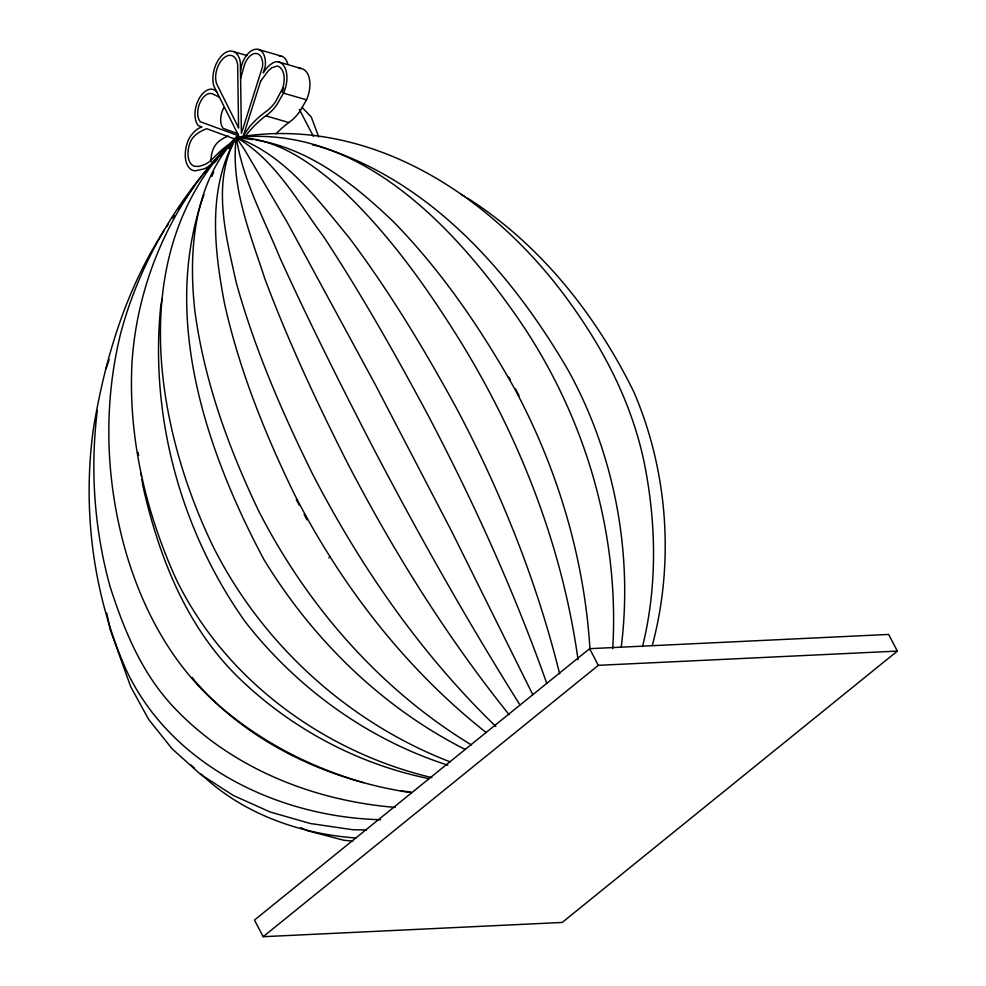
<?xml version="1.0" encoding="UTF-8"?>
<svg xmlns="http://www.w3.org/2000/svg" width="986" height="986" viewBox="0 0 986 986"><rect width="100%" height="100%" fill="white"/><g stroke="black" fill="none" stroke-linecap="round" stroke-linejoin="round"><path stroke-width="1.48" d="M612.713 648.739C619.812 532.12 584.217 414.391 518.069 318.466C454.46 226.583 358.805 124.618 236.295 137.436C174.793 196.054 137.695 277.596 132.013 362.207C128.02 436.749 145.349 510.859 175.865 578.597C224.635 679.637 323.741 751.899 431.831 777.609M97.331 410.435C90.022 469.2 94.249 528.804 109.865 585.93C123.607 628.821 140.838 671.343 171.7 705.015C228.986 767.219 311.946 800.57 395.238 807.411M642.502 646.594C657.477 586.239 656.405 522.642 644.055 461.916C632.063 404.704 605.305 352.039 571.375 304.81C496.377 198.802 371.229 114.142 236.295 137.436C230.231 186.169 250.136 233.399 264.889 278.853C288.467 341.809 316.999 402.756 347.318 462.717C393.402 551.359 446.547 636.673 509.121 714.677M621.205 647.395C633.049 552.887 614.549 454.534 568.602 371.032C511.574 272.678 429.465 179.206 317.073 145.842L312.587 144.991M162.049 299.115L160.841 305.13C149.391 415.907 180.771 530.949 245.132 621.648C296.638 687.883 367.716 739.488 447.792 765.136M652.276 645.547C674.449 562.242 667.966 471.727 634.084 392.465C596.296 315.212 540.501 244.565 467.463 198.087M240.609 78.498L243.986 66.407A15.69 9.17 -73.8 0 1 254.671 53.54A15.69 9.17 -73.8 0 1 262.67 63.203L262.547 66.678L241.397 133.455L240.374 62.71A22.123 12.929 -73.8 0 0 222.873 54.538A22.123 12.929 -73.8 0 0 213.876 86.078L238.698 135.846L200.183 121.685L198.852 119.491A15.69 9.17 -73.8 0 1 200.824 101.028A15.69 9.17 -73.8 0 1 212.742 93.966L219.41 97.195M282.243 92.203L283.611 87.865M106.143 368.259L109.163 359.582M203.917 194.599C160.545 316.284 205.864 450.282 263.718 559.21C312.229 638.965 381.644 707.258 465.281 749.471M211.854 176.42L213.679 172.23M242.26 137.547L236.295 137.436C207.097 187.796 214.135 249.101 224.574 303.787C239.438 370.28 264.988 433.815 294.752 494.935C341.501 585.93 405.751 669.087 486.271 732.623M578.043 659.782C562.266 545.763 519.265 436.305 458.761 338.679C424.917 284.523 387.399 232.018 340.478 188.314C311.071 162.998 276.807 137.683 236.295 137.436C211.09 182.016 225.954 235.913 236.27 282.699C254.721 349.106 282.218 412.555 312.685 474.254C360.568 566.79 420.825 653.903 495.896 726.509M240.498 70.856A20.077 11.733 -73.8 0 1 255.177 49.3A20.077 11.733 -73.8 0 1 265.234 66.617L263.237 72.915A27.546 16.096 -73.8 0 1 275.932 61.724A23.097 13.496 -73.8 0 1 283.512 93.14L276.832 104.775A46.28 27.053 -73.8 0 1 265.826 115.843A102.618 59.986 -73.8 0 0 245.255 136.351M298.931 68.404A23.097 13.496 -73.8 0 1 306.51 99.832L299.83 111.455A46.28 27.053 -73.8 0 1 288.824 122.535A102.618 59.986 -73.8 0 0 276.154 133.726M234.853 140.098L236.295 137.436L252.798 139.605M234.816 140.123L236.295 137.436C284.979 155.159 317.356 199.049 349.106 237.663C389.716 291.72 424.609 349.784 456.962 409.079C501.344 492.901 536.877 581.703 559.654 673.845M532.76 694.612L451.477 530.986L375.309 384.626L287.16 222.207L244.774 150.032L236.295 137.436L234.668 140.012L236.295 137.436C275.242 159.781 297.599 201.625 323.618 236.665C361.209 293.902 394.955 353.543 427.32 413.849C473.07 500.876 513.928 590.663 546.774 683.384M164.058 230.551C125.296 290.476 104.738 359.791 93.226 429.723C82.504 510.045 92.869 592.672 124.963 667.202C168.963 764.643 277.362 817.147 380.571 819.711M166.597 226.792L168.286 224.29M172.525 218.029L174.226 215.515M178.466 209.254L181.005 205.495M184.394 200.491L193.712 186.699M228.814 148.455L236.295 137.436C242.741 179.957 263.891 218.584 279.999 257.999C308.285 320.117 338.827 381.175 370.083 441.839C416.721 531.331 466.242 619.368 519.905 704.854M233.67 141.183L236.295 137.436C182.065 191.284 141.06 258.196 120.982 332.134C102.532 405.714 105.49 483.448 127.046 556.03C144.042 611.85 172.488 664.613 216.686 703.548C258.874 740.745 309.653 767.157 363.6 782.662M232.671 142.329L236.295 137.436C126.22 244.947 152.004 418.976 212.384 545.036C261.056 643.266 347.861 722.442 450.121 761.858M227.766 147.986L236.295 137.436L220.445 155.763M228.752 146.926L236.295 137.436C193.737 183.482 188.277 250.321 194.735 309.875C203.843 379.733 228.049 446.547 258.172 509.922C306.572 605.133 379.746 689.337 471.419 744.911M229.652 145.916L236.295 137.436M214.504 162.641L217.475 159.202M589.628 648.677L254.474 920.049L263.176 936.7L562.193 922.452L897.346 651.093L888.645 634.429L589.628 648.677L598.329 665.328L897.346 651.093M263.176 936.7L598.329 665.328M328.831 557.879L329.916 557.016M231.772 142.526L227.877 145.139A106.969 62.525 -73.8 0 0 216.809 154.58L212.089 159.375A41.93 24.514 -73.8 0 1 204.176 164.798L198.839 166.412L194.402 166.289A18.746 10.957 -73.8 0 1 190.002 142.921C192.64 135.526 199.764 131.335 206.74 128.71L235.469 139.272M228.37 136.043C221.776 138.422 215.49 142.797 213.001 149.613A18.746 10.957 -73.8 0 0 211.029 161.729M366.496 829.99L352.803 829.731L310.319 823.507L270.275 812.033L233.423 795.517L200.466 774.281L172.008 748.719L148.59 719.312L130.657 686.601L110.173 629.573L106.759 613.107M352.84 841.169L343.757 840.232L307.706 830.754L300.718 827.661M411.914 792.534L405.788 791.881C326.132 778.804 248.509 742.729 194.957 681.104L192.282 677.518M401.191 790.895L410.336 791.894M355.921 837.989C299.374 833.934 242.408 813.524 200.934 774.01M255.793 140C309.826 148.529 354.541 184.678 393.069 221.369C441.284 270.558 480.293 327.845 514.051 387.671C557.472 468.338 584.501 558.359 590.01 649.922M428.984 778.657C358.559 764.323 292.608 729.283 240.67 679.65C186.674 628.255 158.795 556.745 142.748 485.383L141.922 479.393M258.295 49.411L281.293 56.103M278.249 61.847L301.248 68.539M234.015 51.777L246.944 55.536M283.512 93.14L306.51 99.832M265.826 115.843L288.824 122.535M238.008 133.813L223.181 128.365L221.838 126.171A15.69 9.17 -73.8 0 1 223.81 107.721M460.844 194.18L464.813 196.534M190.927 765.013L194.254 768.008M302.406 107.671L311.28 117.038L318.761 136.968M508.875 377.256L510.378 379.844M296.305 499.631L299.152 505.005M304.132 514.421L306.979 519.795M299.35 109.446L313.462 136.425M515.592 388.989L519.067 395.756M138.176 452.475L138.595 455.47M141.084 473.416L141.503 476.411M279.235 55.869A20.077 11.733 -73.8 0 1 287.727 63.868M216.735 91.809A20.077 11.733 -73.8 0 0 198.95 98.883A20.077 11.733 -73.8 0 0 198.334 125.616L201.97 126.947A27.546 16.096 -73.8 0 0 189.275 138.139A23.097 13.496 -73.8 0 0 195.438 170.824L204.188 168.84A46.28 27.053 -73.8 0 0 215.688 160.065A102.618 59.986 -73.8 0 1 219.829 155.961M260.624 81.185L243.259 135.994L250.025 126.048A106.969 62.525 -73.8 0 1 263.077 113.772L268.032 110.038A41.93 24.514 -73.8 0 0 275.39 102.002L282.588 88.53A18.746 10.957 -73.8 0 0 277.152 66.062L271.84 67.738L268.192 70.943L260.624 81.185M238.575 127.81L216.415 83.366L215.675 79.287A17.748 10.365 -73.8 0 1 223.637 58.125A17.748 10.365 -73.8 0 1 236.702 60.762L237.663 64.62L238.575 127.81"/></g></svg>
